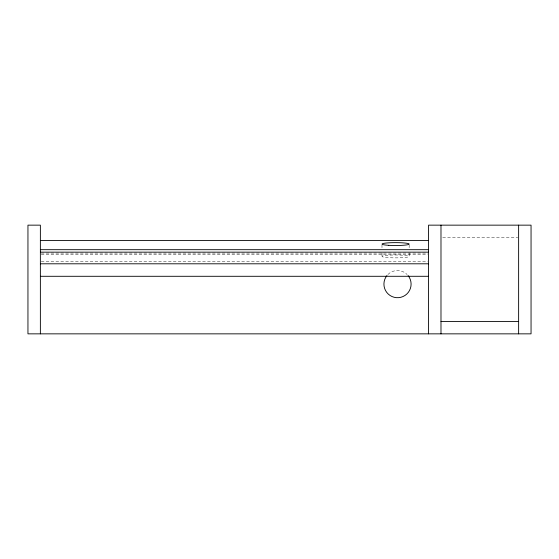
<?xml version="1.0" encoding="UTF-8"?>
<svg xmlns="http://www.w3.org/2000/svg" width="559" height="559" viewBox="0 0 559 559"><rect width="100%" height="100%" fill="white"/><g stroke="black" fill="none" stroke-linecap="round" stroke-linejoin="round"><path stroke-width="0.42" stroke-dasharray="2.79 2.1" d="M442.735 237.575L517.753 237.575M41.247 253.066L427.691 253.066M41.247 254.394L427.691 254.394M41.247 261.326L427.691 261.326M409.16 244.898L409.16 249.021M409.16 253.136L409.16 256.427A13.584 1.446 0 0 1 388.778 257.678A13.584 1.446 0 0 1 388.778 255.177A13.584 1.446 0 0 1 409.16 256.427M381.986 244.898L381.986 249.021M381.986 253.136L381.986 256.427M387.904 274.511A13.584 13.584 0 0 1 407.12 274.511"/><path stroke-width="0.84" d="M40.374 240.573L428.564 240.573M40.374 249.684L428.564 249.684M40.374 252.158L428.564 252.158M40.374 263.799L428.564 263.799M40.374 276.293L428.564 276.293M440.988 321.425L518.626 321.425M518.626 225.151L518.626 333.849M440.988 225.151L440.988 333.849M428.564 333.849L428.564 225.151L531.05 225.151L531.05 333.849L27.95 333.849L27.95 225.151L40.374 225.151L40.374 333.849M408.07 275.566A13.584 13.584 0 0 1 406.777 294.055A13.584 13.584 0 0 1 388.246 294.055A13.584 13.584 0 0 1 386.954 275.566M388.778 245.324A13.584 1.446 0 0 0 409.16 244.073A13.584 1.446 0 0 0 388.778 242.83A13.584 1.446 0 0 0 388.778 245.324"/></g></svg>
